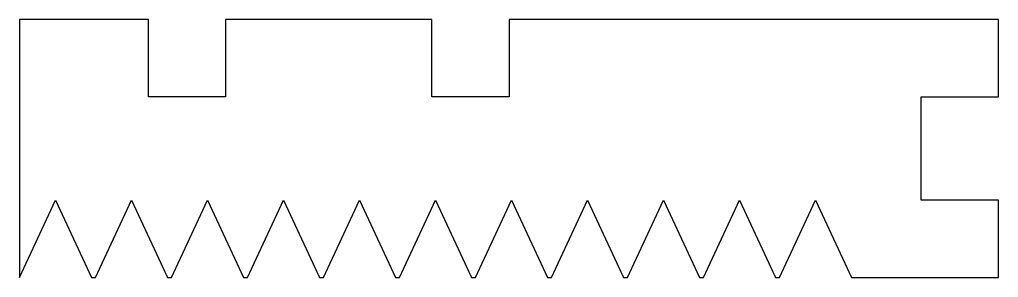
# Model space of a CAD drawing. Header units: millimetres. Extents: x 26.9 to 64.9, y 58.7 to 68.7.
import ezdxf

# ---------------------------------------------------------------- set-up
doc = ezdxf.new("R2010")
doc.units = ezdxf.units.MM

msp = doc.modelspace()

# ---------------------------------------------------------------- linework, layer by layer
msp.add_lwpolyline([(64.916, 68.685), (45.916, 68.685), (45.916, 65.685), (42.916, 65.685), (42.916, 68.685), (34.916, 68.685), (34.916, 65.685), (31.916, 65.685), (31.916, 68.685), (26.916, 68.685), (26.916, 58.685), (28.314, 61.685), (29.713, 58.685), (29.866, 58.685), (31.264, 61.685), (32.663, 58.685), (32.816, 58.685), (34.214, 61.685), (35.613, 58.685), (35.766, 58.685), (37.164, 61.685), (38.563, 58.685), (38.716, 58.685), (40.114, 61.685), (41.513, 58.685), (41.666, 58.685), (43.064, 61.685), (44.463, 58.685), (44.616, 58.685), (46.014, 61.685), (47.413, 58.685), (47.566, 58.685), (48.964, 61.685), (50.363, 58.685), (50.516, 58.685), (51.914, 61.685), (53.313, 58.685), (53.466, 58.685), (54.864, 61.685), (56.263, 58.685), (56.416, 58.685), (57.814, 61.685), (59.213, 58.685), (64.916, 58.685), (64.916, 61.685), (61.916, 61.685), (61.916, 65.685), (64.916, 65.685)], close=True)

doc.saveas('drawing.dxf')
